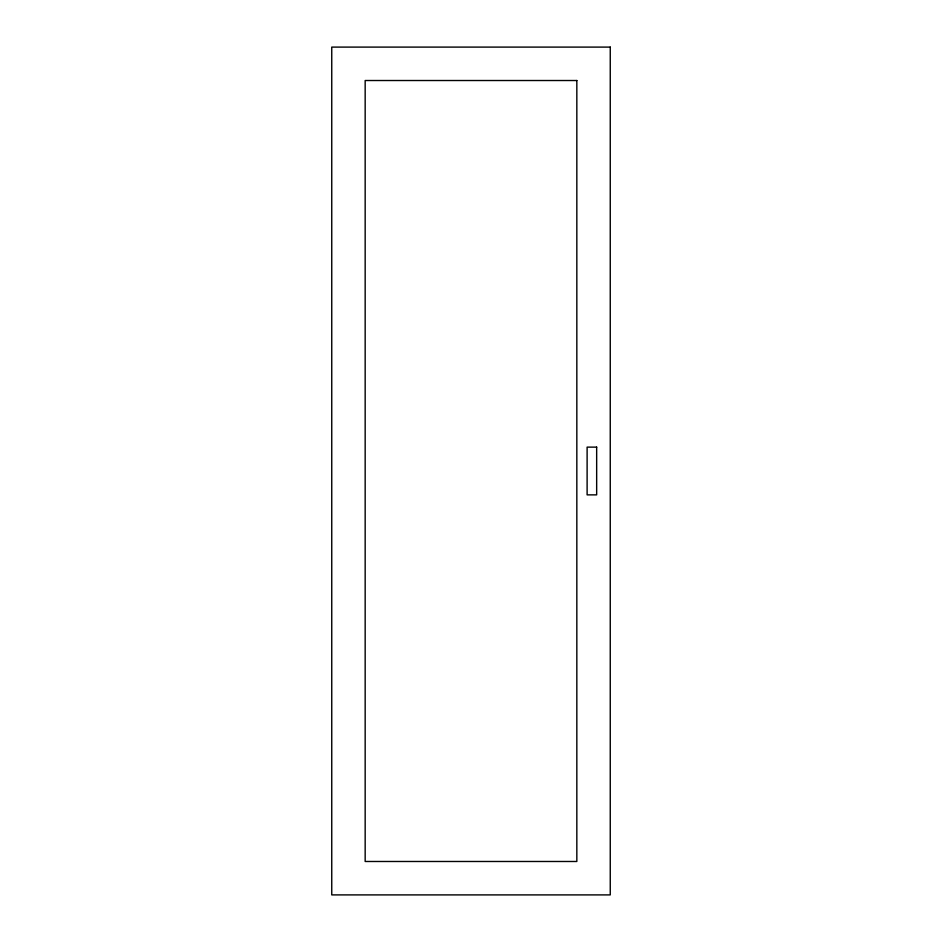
<?xml version="1.0" encoding="UTF-8"?>
<svg xmlns="http://www.w3.org/2000/svg" width="942" height="942" viewBox="0 0 942 942"><rect width="100%" height="100%" fill="white"/><g stroke="black" fill="none" stroke-linecap="round" stroke-linejoin="round"><path stroke-width="1.41" d="M610.251 47.1L331.749 47.1L331.749 894.9L610.251 894.9L610.251 47.1M576.834 80.517L365.166 80.517L365.166 861.483L576.834 861.483L576.834 80.517M596.663 447.132L587.113 447.132L587.113 494.868L596.663 494.868L596.663 447.132"/></g></svg>
